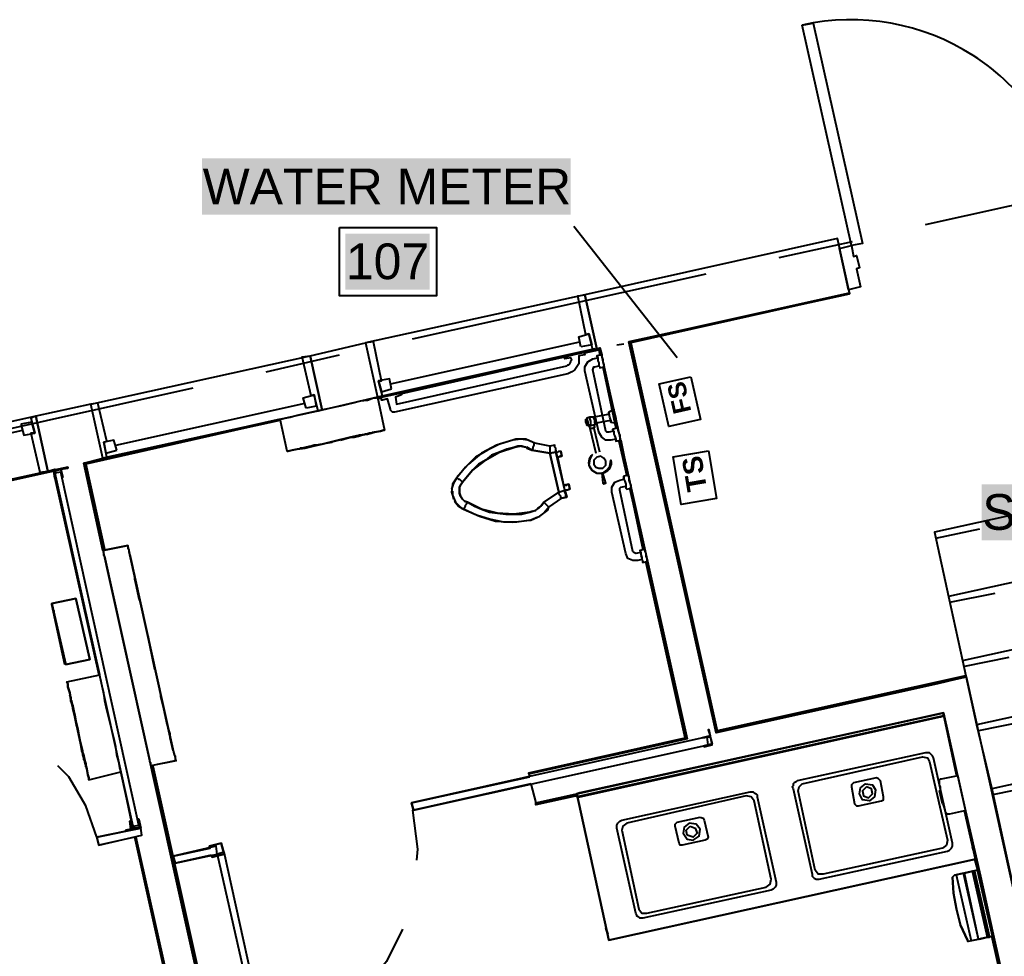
# Model space of a CAD drawing. Header units: inches. Extents: x -1841 to -80, y -100 to 1021.
# Drawn here: x -676.2 to -594.9, y 517.7 to 595 of the extents above; entities that cross this region are included whole.
import ezdxf

# ---------------------------------------------------------------- set-up
doc = ezdxf.new("R2010")
doc.units = ezdxf.units.IN
doc.header["$MEASUREMENT"] = 0
doc.layers.add('PDF_Geometry', color=7, linetype='Continuous', true_color=0x777777)
doc.layers.add('PDF_Solid Fills', color=7, linetype='Continuous', true_color=0xffffff)
doc.layers.add('PDF_Text', color=7, linetype='Continuous')
doc.styles.add('PDF Arial', font='arial.ttf')
doc.styles.add('PDF ArialRoundedMT Bold', font='arialbd.ttf')

msp = doc.modelspace()

# ---------------------------------------------------------------- linework, layer by layer
at = {"layer": 'PDF_Geometry', "color": 7, "lineweight": 25}
for points in [[(-611.612, 594.575), (-610.702, 594.74), (-606.648, 576.54), (-607.558, 576.375)], [(-649.831, 577.864), (-641.806, 577.864), (-641.806, 572.239), (-649.831, 572.239)], [(-607.806, 572.735), (-608.551, 576.127), (-607.558, 576.375), (-607.393, 575.465), (-607.144, 575.548), (-606.896, 574.555), (-607.144, 574.472), (-606.813, 572.983)], [(-629.894, 568.02), (-630.059, 568.847), (-629.232, 569.095), (-628.984, 568.185)], [(-652.23, 567.275), (-647.68, 568.351), (-646.687, 563.883), (-651.237, 562.808)], [(-644.702, 564.214), (-644.702, 564.049), (-645.198, 563.883), (-645.115, 563.304), (-631.052, 566.448), (-630.969, 566.531), (-630.887, 566.531), (-630.804, 566.613), (-630.721, 566.779), (-630.721, 566.862), (-630.638, 566.944), (-630.721, 567.11), (-631.218, 567.027), (-631.218, 567.192), (-629.646, 567.606), (-629.563, 567.358), (-630.059, 567.275), (-630.059, 567.192), (-630.059, 566.944), (-630.059, 566.613), (-630.225, 566.365), (-630.39, 566.117), (-630.638, 565.952), (-630.969, 565.786), (-645.281, 562.643), (-645.364, 562.643), (-645.446, 562.643), (-645.529, 562.725), (-645.612, 562.808), (-645.612, 562.891), (-645.86, 563.718), (-646.274, 563.635), (-646.356, 563.635), (-646.356, 563.883)], [(-652.23, 567.275), (-651.237, 562.808), (-669.354, 558.837), (-670.347, 563.304)], [(-626.916, 561.319), (-627.991, 566.365)], [(-645.529, 564.545), (-645.695, 565.372), (-646.604, 565.207), (-646.356, 564.297)], [(-652.561, 562.973), (-652.809, 563.801), (-651.899, 564.049), (-651.733, 563.139)], [(-627.164, 562.891), (-627.164, 562.808), (-627.081, 562.477), (-626.999, 562.146), (-626.999, 561.898), (-626.916, 561.733), (-626.999, 561.898), (-626.999, 562.146), (-627.081, 562.477), (-627.164, 562.808)], [(-676.138, 561.65), (-675.889, 560.74), (-674.979, 560.905), (-675.228, 561.815)], [(-629.48, 562.063), (-629.48, 561.981), (-629.48, 561.815), (-629.398, 561.65), (-629.398, 561.567), (-629.398, 561.65), (-629.48, 561.815), (-629.48, 561.981)], [(-648.921, 560.574), (-651.237, 559.995), (-651.982, 559.83), (-652.643, 559.664), (-653.305, 559.582), (-653.719, 559.499), (-654.05, 559.416), (-654.133, 559.416), (-654.05, 559.416), (-653.719, 559.499), (-653.305, 559.582), (-652.643, 559.664), (-651.982, 559.83), (-651.237, 559.995), (-648.921, 560.574), (-648.176, 560.74), (-647.514, 560.823), (-646.935, 560.988), (-646.439, 561.071), (-646.191, 561.153), (-646.108, 561.153), (-646.191, 561.153), (-646.439, 561.071), (-646.935, 560.988), (-647.514, 560.823), (-648.176, 560.74), (-648.921, 560.574), (-648.424, 560.657), (-648.011, 560.74), (-647.597, 560.823), (-647.349, 560.905), (-647.184, 560.905), (-647.101, 560.988), (-647.184, 560.905), (-647.349, 560.905), (-647.597, 560.823), (-648.011, 560.74), (-648.424, 560.657), (-648.921, 560.574), (-651.237, 559.995), (-651.733, 559.913), (-652.147, 559.83), (-652.561, 559.747), (-652.892, 559.664), (-653.057, 559.664), (-653.14, 559.582), (-653.057, 559.664), (-652.892, 559.664), (-652.561, 559.747), (-652.147, 559.83), (-651.733, 559.913), (-651.237, 559.995)], [(-629.067, 561.65), (-629.149, 561.567), (-629.232, 561.567), (-629.149, 561.567)], [(-668.196, 559.499), (-668.444, 560.326), (-669.271, 560.161), (-669.106, 559.251)], [(-650.41, 560.161), (-651.237, 559.995), (-651.568, 559.913), (-651.899, 559.913), (-652.147, 559.83), (-652.395, 559.747), (-652.561, 559.747), (-652.478, 559.747), (-652.313, 559.83), (-652.064, 559.83), (-651.733, 559.913), (-651.403, 559.995)], [(-649.914, 560.326), (-650.906, 560.078), (-650.244, 560.243), (-649.252, 560.492)], [(-649.748, 560.326), (-648.921, 560.574), (-648.59, 560.574), (-648.259, 560.657), (-648.011, 560.74), (-647.763, 560.823), (-647.68, 560.823), (-647.597, 560.823), (-647.68, 560.823), (-647.928, 560.74), (-648.176, 560.74), (-648.424, 560.657), (-648.755, 560.574)], [(-626.006, 557.348), (-626.668, 560.326)], [(-634.444, 559.747), (-634.857, 559.83)], [(-631.797, 558.92), (-631.466, 559.003), (-631.548, 559.003), (-631.631, 559.003), (-631.714, 558.92)], [(-627.826, 558.589), (-627.991, 558.837), (-628.239, 559.003), (-628.57, 558.92), (-628.818, 558.672), (-628.818, 558.341), (-628.653, 558.093), (-628.405, 558.01), (-628.074, 558.01), (-627.826, 558.258)], [(-673.408, 557.762), (-672.828, 557.927), (-672.746, 557.265), (-672.663, 557.265), (-672.828, 557.927), (-672.249, 558.01), (-672.249, 558.093), (-673.408, 557.844), (-673.325, 557.183), (-673.242, 557.183)], [(-673.408, 557.762), (-673.325, 557.183), (-673.242, 557.183), (-673.325, 557.183)], [(-631.3, 556.604), (-631.218, 556.604), (-631.135, 556.604), (-631.052, 556.604), (-630.969, 556.686), (-630.887, 556.686)], [(-630.887, 556.686), (-630.804, 556.273)], [(-627.909, 556.769), (-627.826, 556.769), (-627.909, 556.769), (-627.991, 556.686), (-627.909, 556.769), (-627.826, 556.769), (-627.909, 556.769), (-628.074, 556.769)], [(-624.682, 551.309), (-625.84, 556.355)], [(-633.699, 554.453), (-633.534, 554.618)], [(-667.286, 551.64), (-669.354, 551.226)], [(-667.12, 550.896), (-663.563, 534.681), (-663.811, 535.757), (-663.811, 536.088), (-663.894, 536.419), (-663.977, 536.749), (-664.06, 536.998), (-664.308, 538.156), (-664.39, 538.487), (-664.473, 538.818), (-664.556, 539.148), (-664.556, 539.397), (-666.045, 546.097), (-666.128, 546.428), (-666.21, 546.759), (-666.293, 547.09), (-666.376, 547.338), (-666.624, 548.496), (-666.707, 548.827), (-666.707, 549.158), (-666.79, 549.489), (-666.872, 549.737)], [(-621.208, 535.674), (-624.434, 550.316)], [(-670.429, 542.209), (-671.588, 547.256), (-673.573, 546.842), (-672.415, 541.796), (-670.429, 542.209), (-672.415, 541.796), (-673.573, 546.842), (-671.588, 547.256)], [(-673.408, 546.015), (-673.408, 546.18), (-673.408, 546.263), (-673.408, 546.18)], [(-672.58, 542.292), (-672.58, 542.375), (-672.663, 542.54), (-672.58, 542.375)], [(-671.174, 535.178), (-671.67, 537.494), (-671.836, 538.238), (-672.001, 538.9), (-672.084, 539.479), (-672.249, 539.976), (-672.249, 540.224), (-672.332, 540.389), (-672.249, 540.224), (-672.249, 539.976), (-672.084, 539.479), (-672.001, 538.9), (-671.836, 538.238), (-671.67, 537.494), (-671.174, 535.178), (-671.009, 534.433), (-670.843, 533.771), (-670.678, 533.192), (-670.595, 532.696), (-670.512, 532.448), (-670.512, 532.282), (-670.512, 532.448), (-670.595, 532.696), (-670.678, 533.192), (-670.843, 533.771), (-671.009, 534.433), (-671.174, 535.178), (-671.091, 534.681), (-670.926, 534.268), (-670.843, 533.854), (-670.76, 533.606), (-670.76, 533.358), (-670.76, 533.606), (-670.843, 533.854), (-670.926, 534.268), (-671.091, 534.681), (-671.174, 535.178), (-671.67, 537.494), (-671.753, 537.99), (-671.836, 538.404), (-672.001, 538.818), (-672.001, 539.066), (-672.084, 539.314), (-672.001, 539.066), (-672.001, 538.818), (-671.836, 538.404), (-671.753, 537.99), (-671.67, 537.494)], [(-671.505, 536.667), (-671.67, 537.494), (-671.753, 537.825), (-671.836, 538.156), (-671.836, 538.404), (-671.919, 538.652), (-671.919, 538.818), (-672.001, 538.818), (-671.919, 538.735), (-671.919, 538.569), (-671.836, 538.321), (-671.753, 537.99), (-671.67, 537.659)], [(-629.977, 531.207), (-630.225, 531.124), (-599.947, 537.825), (-600.278, 537.742)], [(-629.977, 530.876), (-630.225, 530.876), (-599.947, 537.577), (-600.195, 537.494), (-629.977, 530.876), (-600.195, 537.494), (-599.947, 537.577), (-630.225, 530.876)], [(-619.388, 533.523), (-600.278, 537.742), (-599.947, 537.825)], [(-671.339, 536.17), (-671.588, 537.163), (-671.422, 536.501), (-671.257, 535.509)], [(-671.339, 536.005), (-671.174, 535.178), (-671.091, 534.847), (-671.009, 534.516), (-670.926, 534.268), (-670.926, 534.019), (-670.843, 533.937), (-670.843, 533.854), (-670.926, 533.937), (-670.926, 534.102), (-671.009, 534.35), (-671.009, 534.681), (-671.091, 535.012)], [(-619.057, 535.26), (-619.719, 535.095), (-619.719, 535.012), (-619.057, 535.178), (-619.305, 536.419), (-619.388, 536.419), (-619.222, 535.922), (-619.884, 535.757), (-619.222, 535.839)], [(-610.784, 524.506), (-610.784, 524.341), (-610.702, 524.258), (-610.619, 524.175), (-610.453, 524.092), (-610.371, 524.092), (-610.205, 524.092), (-599.616, 526.409), (-599.451, 526.491), (-599.368, 526.574), (-599.285, 526.657), (-599.203, 526.822), (-599.203, 526.905), (-599.203, 527.071), (-600.775, 534.102), (-600.857, 534.268), (-600.94, 534.35), (-601.023, 534.433), (-601.105, 534.516), (-601.271, 534.516), (-601.436, 534.516), (-612.025, 532.2), (-612.108, 532.117), (-612.273, 532.034), (-612.356, 531.951), (-612.356, 531.786), (-612.439, 531.703), (-612.356, 531.538)], [(-611.942, 531.372), (-611.86, 531.703), (-611.612, 531.951), (-601.685, 534.185), (-601.271, 534.102), (-601.105, 533.771), (-599.616, 527.319), (-599.699, 526.905), (-600.03, 526.657), (-609.874, 524.506), (-610.288, 524.506), (-610.536, 524.837)], [(-657.442, 498.117), (-665.3, 533.44)], [(-607.393, 532.034), (-607.558, 531.869), (-607.558, 531.703), (-607.31, 530.297), (-607.144, 530.131), (-606.979, 530.131), (-605.076, 530.545), (-604.911, 530.628), (-604.911, 530.876), (-605.159, 532.2), (-605.324, 532.365), (-605.49, 532.448)], [(-599.451, 529.47), (-599.534, 529.47), (-599.616, 529.47), (-599.699, 529.552), (-599.782, 529.635), (-599.865, 529.966), (-599.947, 530.214), (-599.947, 530.297), (-599.947, 530.38), (-600.03, 530.297), (-600.278, 531.372), (-600.195, 531.372), (-600.195, 531.538), (-600.195, 531.703), (-600.278, 531.869), (-600.278, 532.117), (-600.278, 532.2), (-600.278, 532.282), (-600.195, 532.365), (-600.113, 532.365), (-598.872, 532.613), (-598.789, 532.696), (-598.127, 529.718), (-598.21, 529.718)], [(-606.896, 531.124), (-606.813, 531.62), (-606.4, 531.951), (-605.821, 531.869), (-605.573, 531.455), (-605.655, 530.876), (-606.069, 530.545), (-606.648, 530.628)], [(-606.317, 531.703), (-606.648, 531.372), (-606.565, 530.959), (-606.152, 530.793), (-605.821, 531.124), (-605.904, 531.538)], [(-630.225, 530.876), (-630.225, 531.124)], [(-630.225, 530.876), (-630.225, 531.124)], [(-614.176, 523.182), (-624.765, 520.866), (-624.848, 520.866), (-625.013, 520.866), (-625.096, 520.949), (-625.261, 521.032), (-625.261, 521.114), (-625.344, 521.28), (-626.916, 528.311), (-626.916, 528.477), (-626.916, 528.56), (-626.833, 528.725), (-626.75, 528.808), (-626.668, 528.891), (-626.502, 528.973), (-615.913, 531.29), (-615.831, 531.29), (-615.665, 531.29), (-615.582, 531.207), (-615.417, 531.124), (-615.334, 531.041), (-615.334, 530.876), (-613.762, 523.844), (-613.762, 523.679), (-613.762, 523.596), (-613.845, 523.431), (-613.928, 523.348), (-614.011, 523.265)], [(-615.582, 530.545), (-615.831, 530.876), (-616.244, 530.959), (-626.089, 528.725), (-626.419, 528.477), (-626.502, 528.146), (-625.096, 521.611), (-624.848, 521.28), (-624.434, 521.28), (-614.59, 523.431), (-614.259, 523.679), (-614.176, 524.092)], [(-598.21, 529.718), (-597.3, 525.747), (-627.578, 519.046), (-597.3, 525.747)], [(-620.05, 529.221), (-619.801, 529.139), (-619.719, 528.973), (-619.388, 527.567), (-619.471, 527.401), (-619.636, 527.319), (-621.539, 526.905), (-621.704, 526.905), (-621.787, 527.071), (-622.118, 528.477), (-622.118, 528.642), (-621.952, 528.808)], [(-666.707, 528.311), (-666.955, 528.229), (-667.038, 528.891), (-667.12, 528.891), (-667.038, 528.229), (-667.451, 528.146), (-667.451, 528.063), (-667.451, 528.146), (-667.038, 528.229), (-667.12, 528.891), (-667.038, 528.891), (-666.955, 528.229)], [(-666.79, 528.311), (-666.872, 528.477)], [(-620.05, 528.229), (-620.38, 528.642), (-620.96, 528.725), (-621.373, 528.394), (-621.456, 527.898), (-621.125, 527.401), (-620.629, 527.319), (-620.132, 527.65)], [(-620.877, 528.477), (-620.463, 528.311), (-620.298, 527.898), (-620.629, 527.567), (-621.125, 527.732), (-621.208, 528.146)], [(-660.585, 526.822), (-660.502, 526.657)], [(-659.592, 527.071), (-659.344, 526.161)], [(-598.293, 524.589), (-597.631, 524.754), (-597.135, 524.837), (-599.037, 524.423)], [(-597.548, 524.754), (-598.21, 524.589), (-597.548, 524.754), (-597.383, 524.754)], [(-597.383, 524.754), (-596.142, 519.294)], [(-596.969, 524.341), (-596.886, 524.341), (-596.969, 524.341), (-596.886, 524.341)]]:
    msp.add_lwpolyline(points, close=True, dxfattribs=at)
for points in [[(-601.436, 578.112), (-577.198, 583.489)], [(-634.03, 531.951), (-633.617, 530.38), (-619.388, 533.523), (-599.947, 537.825), (-590.103, 493.815), (-592.171, 493.401), (-591.592, 491.002), (-589.607, 491.416), (-584.147, 466.929), (-581.748, 467.425), (-587.208, 491.995), (-567.519, 496.379), (-556.682, 447.489), (-554.035, 448.068), (-565.203, 498.117), (-573.061, 533.358), (-555.11, 537.329), (-555.855, 540.803), (-573.806, 536.749), (-582.906, 578.029)], [(-621.952, 567.11), (-630.473, 577.947)], [(-574.054, 524.423), (-568.263, 498.696), (-587.787, 494.394), (-598.045, 540.803), (-600.444, 540.224), (-618.726, 536.17), (-625.923, 568.433), (-607.723, 572.487), (-608.716, 576.954), (-629.563, 572.321), (-628.57, 567.854), (-628.322, 567.937), (-621.125, 535.674), (-634.196, 532.779), (-634.113, 532.53)], [(-613.514, 575.382), (-607.475, 576.706)], [(-608.551, 576.127), (-607.558, 576.375), (-607.393, 575.465), (-607.144, 575.548), (-606.896, 574.555), (-607.144, 574.472), (-606.813, 572.983), (-607.806, 572.735)], [(-643.792, 568.681), (-619.553, 574.059)], [(-628.736, 567.854), (-646.687, 563.883), (-628.57, 567.854), (-629.563, 572.321), (-647.68, 568.351), (-646.687, 563.883), (-646.108, 561.153)], [(-628.57, 567.854), (-628.901, 567.772), (-629.232, 569.095), (-629.48, 569.012), (-630.142, 572.239), (-629.563, 572.321)], [(-621.87, 569.343), (-607.723, 572.487), (-607.723, 572.404), (-625.923, 568.433), (-618.726, 536.17)], [(-598.127, 540.886), (-618.643, 536.336), (-618.643, 536.253), (-618.726, 536.253), (-625.84, 568.433), (-607.723, 572.404), (-625.758, 568.351), (-618.643, 536.336), (-618.643, 536.253), (-618.726, 536.253), (-625.84, 568.516)], [(-607.723, 572.404), (-607.723, 572.404)], [(-646.687, 563.883), (-646.274, 563.966), (-646.604, 565.207), (-646.356, 565.207), (-647.018, 568.433), (-647.68, 568.351)], [(-645.612, 564.959), (-629.977, 568.433)], [(-626.916, 568.185), (-626.337, 568.268)], [(-646.356, 563.883), (-646.687, 563.801), (-628.322, 567.854), (-628.239, 567.358), (-628.405, 567.937)], [(-628.322, 567.854), (-629.646, 567.606)], [(-629.563, 567.523), (-628.405, 567.772), (-628.322, 567.358)], [(-628.322, 567.937), (-628.157, 567.358), (-628.57, 567.275)], [(-655.87, 565.952), (-649.831, 567.358)], [(-651.237, 562.808), (-651.568, 562.725), (-651.899, 564.049), (-652.147, 563.966), (-652.892, 567.192), (-652.23, 567.275)], [(-644.702, 564.214), (-631.218, 567.192), (-644.702, 564.132)], [(-626.999, 560.409), (-627.412, 560.326), (-627.826, 560.326), (-628.157, 560.574), (-628.405, 560.988), (-629.563, 566.034), (-629.563, 566.365), (-629.315, 566.779), (-628.901, 567.027), (-628.488, 567.11), (-628.57, 567.275), (-628.488, 567.11), (-628.488, 566.862), (-628.405, 566.696), (-628.405, 566.448), (-628.322, 566.365), (-628.322, 566.282), (-627.991, 566.365), (-626.833, 561.319), (-627.247, 561.236)], [(-628.157, 567.358), (-628.157, 567.192), (-628.074, 566.944), (-628.074, 566.779), (-627.991, 566.531), (-627.991, 566.448), (-627.991, 566.365)], [(-627.164, 561.071), (-627.578, 560.988), (-627.743, 560.988), (-627.826, 561.071), (-628.901, 566.117), (-628.818, 566.365), (-628.736, 566.365), (-628.405, 566.448), (-628.322, 566.365), (-628.322, 566.282)], [(-628.074, 566.365), (-626.999, 561.319)], [(-686.147, 559.251), (-661.909, 564.628)], [(-669.354, 558.837), (-669.023, 558.92), (-669.271, 560.161), (-669.023, 560.243), (-669.768, 563.387), (-670.347, 563.304)], [(-668.279, 559.913), (-652.643, 563.387)], [(-654.712, 562.063), (-654.629, 562.063), (-654.298, 562.146), (-653.884, 562.229), (-653.305, 562.394), (-652.561, 562.56), (-651.816, 562.725), (-649.5, 563.222), (-648.838, 563.387), (-648.094, 563.553), (-647.514, 563.635), (-647.018, 563.801), (-646.77, 563.801), (-646.687, 563.883)], [(-646.356, 563.801), (-646.604, 563.718)], [(-666.624, 527.567), (-655.042, 475.863), (-652.726, 476.36), (-623.276, 482.895), (-622.862, 480.91), (-620.463, 481.406), (-621.125, 484.467), (-609.792, 486.949), (-610.288, 489.348), (-621.704, 486.866), (-624.103, 486.287), (-653.471, 479.752), (-670.926, 558.424), (-669.354, 558.837), (-670.347, 563.304), (-674.897, 562.312), (-673.904, 557.762), (-673.325, 557.927), (-673.325, 557.844)], [(-628.736, 561.733), (-627.412, 561.981), (-627.412, 561.815), (-627.412, 561.981), (-627.495, 562.229), (-627.578, 562.56), (-627.578, 562.643), (-627.164, 562.891)], [(-627.578, 562.643), (-627.578, 562.56)], [(-687.471, 518.384), (-684.41, 519.046), (-692.104, 553.791), (-673.904, 557.762), (-674.897, 562.312), (-693.096, 558.258), (-692.104, 553.791)], [(-674.897, 562.312), (-675.31, 562.146), (-674.979, 560.905), (-675.31, 560.905), (-674.566, 557.679), (-673.904, 557.762)], [(-663.398, 533.854), (-665.383, 533.44), (-665.383, 533.523), (-665.383, 533.606), (-665.383, 533.689), (-665.466, 533.771), (-665.466, 533.937), (-669.189, 550.73), (-669.271, 550.813), (-669.271, 550.978), (-669.271, 551.061), (-669.271, 551.144), (-669.354, 551.226), (-670.926, 558.424), (-654.712, 561.981), (-670.843, 558.424), (-669.271, 551.226), (-670.843, 558.506)], [(-654.712, 561.981), (-670.76, 558.341), (-669.189, 551.226)], [(-654.133, 559.416), (-654.712, 562.063), (-667.948, 559.085)], [(-627.495, 562.477), (-628.818, 562.229), (-629.149, 562.229), (-629.398, 562.146), (-629.398, 562.063), (-629.48, 562.063)], [(-629.398, 562.146), (-629.398, 562.063), (-629.315, 561.815), (-629.315, 561.65), (-629.232, 561.484), (-628.984, 561.567), (-628.653, 561.65), (-628.736, 561.733), (-628.736, 561.981), (-628.818, 562.146), (-628.818, 562.229)], [(-629.067, 561.65), (-629.067, 561.898), (-629.149, 562.146), (-629.149, 562.229)], [(-627.412, 561.815), (-626.916, 561.733)], [(-691.607, 557.679), (-675.972, 561.153)], [(-629.398, 561.567), (-629.315, 561.567)], [(-629.232, 561.567), (-629.149, 561.319), (-628.653, 559.251)], [(-629.149, 561.319), (-629.067, 561.319), (-628.818, 561.319), (-628.736, 561.402), (-628.818, 561.65)], [(-628.322, 559.334), (-628.818, 561.402)], [(-627.247, 561.153), (-627.247, 561.236), (-627.247, 561.153), (-627.164, 561.071), (-627.164, 560.823), (-627.081, 560.657), (-626.999, 560.409), (-626.999, 560.243), (-626.585, 560.326), (-626.006, 557.431), (-626.337, 557.348)], [(-626.833, 561.319), (-626.833, 561.236), (-626.833, 561.153), (-626.75, 560.905), (-626.668, 560.74), (-626.668, 560.492), (-626.668, 560.326), (-626.585, 560.326)], [(-631.962, 559.499), (-631.962, 559.334), (-631.962, 559.499), (-631.962, 559.664), (-632.045, 559.747), (-632.045, 559.83), (-632.045, 559.913), (-632.458, 559.83), (-633.699, 560.078), (-634.444, 560.409), (-635.271, 560.409), (-635.519, 560.326), (-636.843, 559.913), (-638.084, 559.251), (-639.159, 558.341), (-640.069, 557.348), (-640.152, 557.183), (-640.483, 556.686), (-640.566, 556.024), (-640.483, 555.776), (-640.235, 555.197), (-639.738, 554.701), (-639.573, 554.618), (-638.249, 554.039), (-636.926, 553.625), (-635.519, 553.543), (-634.113, 553.708), (-634.03, 553.708), (-633.286, 554.039), (-632.624, 554.535), (-632.541, 554.784), (-631.466, 555.528), (-631.052, 555.611), (-631.135, 555.611), (-631.135, 555.694), (-631.135, 555.776), (-631.135, 555.859), (-631.218, 556.024), (-631.218, 556.19), (-630.804, 556.273), (-630.887, 556.273), (-630.969, 556.19), (-631.052, 556.19), (-631.135, 556.19), (-631.218, 556.19), (-631.3, 556.604), (-631.797, 558.92), (-631.962, 559.334), (-632.458, 559.251), (-631.714, 556.024), (-631.218, 556.19), (-631.962, 559.334), (-631.797, 559.334), (-631.714, 559.416), (-631.631, 559.416), (-631.548, 559.416), (-631.466, 559.003), (-631.548, 559.416)], [(-633.699, 560.078), (-634.278, 560.326), (-634.857, 560.409), (-635.519, 560.326), (-636.595, 559.995), (-637.587, 559.499), (-638.58, 558.92), (-639.407, 558.093), (-640.152, 557.183), (-640.069, 557.183), (-639.986, 557.1), (-639.904, 557.1), (-639.821, 557.017), (-639.738, 556.934), (-639.656, 556.852)], [(-632.458, 559.83), (-633.699, 560.078), (-633.782, 560.078), (-633.782, 559.995), (-633.782, 559.913), (-633.865, 559.747), (-633.865, 559.664), (-633.947, 559.499), (-634.196, 559.664), (-634.527, 559.747), (-634.775, 559.83), (-635.106, 559.83), (-635.354, 559.747), (-636.016, 559.582), (-636.595, 559.334), (-637.256, 559.085), (-637.753, 558.672), (-638.332, 558.341), (-638.828, 557.844), (-639.242, 557.348), (-639.656, 556.852), (-639.821, 556.604), (-639.904, 556.438), (-639.904, 556.19), (-639.904, 555.942), (-639.821, 555.694), (-639.656, 555.445), (-639.49, 555.28), (-639.242, 555.197), (-638.084, 554.618), (-636.76, 554.287), (-635.519, 554.205), (-636.76, 554.287), (-638.084, 554.618), (-639.242, 555.197), (-638.663, 554.866), (-638.084, 554.618), (-637.422, 554.37), (-636.76, 554.287), (-636.098, 554.205), (-635.437, 554.205), (-634.775, 554.205), (-634.113, 554.37), (-635.437, 554.205), (-634.113, 554.37), (-633.865, 554.453), (-634.113, 554.37), (-635.437, 554.205), (-636.76, 554.287), (-638.084, 554.618), (-639.242, 555.197), (-639.49, 555.28), (-639.656, 555.445), (-639.821, 555.694), (-639.904, 555.942), (-639.904, 556.19), (-639.904, 556.438), (-639.821, 556.604), (-639.656, 556.852), (-638.828, 557.844), (-637.753, 558.672), (-636.595, 559.334), (-635.354, 559.747), (-634.94, 559.83), (-635.354, 559.747), (-636.595, 559.334), (-637.753, 558.672), (-638.828, 557.844), (-639.656, 556.852), (-638.828, 557.844), (-637.753, 558.672), (-636.595, 559.334), (-635.354, 559.747), (-634.94, 559.83)], [(-627.081, 560.657), (-627.081, 560.74)], [(-626.999, 560.326), (-626.999, 560.243)], [(-626.75, 560.243), (-626.089, 557.348)], [(-634.857, 559.83), (-634.444, 559.747)], [(-632.541, 554.784), (-631.466, 555.528), (-631.548, 555.528), (-631.548, 555.694), (-631.631, 555.776), (-631.714, 555.942), (-631.714, 556.024), (-632.955, 555.197), (-633.203, 554.866), (-633.451, 554.701), (-633.203, 554.866), (-632.955, 555.197), (-631.714, 556.024), (-632.458, 559.251), (-633.947, 559.499), (-634.361, 559.747)], [(-633.947, 559.499), (-634.361, 559.664), (-633.947, 559.499), (-632.458, 559.251)], [(-632.045, 559.913), (-632.458, 559.83), (-632.458, 559.747), (-632.458, 559.664), (-632.458, 559.582), (-632.458, 559.416), (-632.458, 559.251), (-631.962, 559.334)], [(-628.984, 559.085), (-629.149, 558.754), (-629.232, 558.258), (-628.984, 557.844), (-628.57, 557.596), (-628.157, 557.596), (-628.074, 556.769), (-627.991, 556.686)], [(-673.325, 557.927), (-673.325, 557.844), (-692.104, 553.708)], [(-692.021, 553.791), (-685.485, 524.092), (-692.021, 553.708), (-673.987, 557.679)], [(-672.828, 557.927), (-673.408, 557.762), (-673.987, 557.679), (-673.408, 557.762), (-673.325, 557.762), (-673.408, 557.762), (-691.938, 553.625)], [(-672.332, 540.389), (-669.602, 540.968), (-673.242, 557.183), (-673.325, 557.183), (-673.408, 557.762), (-673.987, 557.679), (-673.408, 557.762), (-673.408, 557.844), (-673.987, 557.679), (-673.408, 557.844), (-672.911, 557.927)], [(-673.408, 557.844), (-673.987, 557.679), (-673.408, 557.844)], [(-673.408, 557.927), (-673.408, 557.844), (-673.325, 557.844), (-673.408, 557.844), (-672.249, 558.093), (-672.249, 558.01), (-672.828, 557.927), (-672.663, 557.265), (-672.746, 557.265)], [(-673.325, 557.596), (-673.325, 557.762), (-673.325, 557.596), (-666.872, 528.477), (-666.376, 528.56), (-672.828, 557.679), (-673.325, 557.596), (-673.242, 557.596), (-673.325, 557.762)], [(-673.325, 557.762), (-673.242, 557.596)], [(-673.325, 557.183), (-669.685, 540.968)], [(-640.152, 557.183), (-640.4, 556.769), (-640.566, 556.273)], [(-628.157, 557.596), (-628.157, 557.596)], [(-628.157, 557.596), (-628.074, 557.596), (-628.157, 557.596)], [(-628.074, 557.596), (-628.074, 557.596)], [(-628.074, 557.596), (-628.074, 557.596)], [(-624.848, 550.482), (-625.179, 550.399), (-625.592, 550.399), (-626.006, 550.565), (-626.171, 550.978), (-627.329, 556.024), (-627.329, 556.438), (-627.081, 556.852), (-626.668, 557.017), (-626.337, 557.1), (-626.337, 557.265), (-626.337, 557.348), (-626.337, 557.265), (-626.337, 557.1), (-626.254, 556.934), (-626.171, 556.686), (-626.171, 556.521), (-626.171, 556.355), (-626.089, 556.273), (-625.758, 556.355), (-624.599, 551.309), (-625.013, 551.226), (-624.93, 551.061), (-624.93, 550.896), (-624.848, 550.647), (-624.848, 550.482), (-624.765, 550.316), (-624.765, 550.234), (-624.765, 550.316), (-624.765, 550.399)], [(-626.006, 557.431), (-625.923, 557.348), (-625.923, 557.183), (-625.923, 557.017), (-625.84, 556.769), (-625.758, 556.604), (-625.758, 556.438), (-625.758, 556.355)], [(-581.913, 556.852), (-600.692, 552.715), (-599.534, 547.421), (-598.375, 542.127), (-579.597, 546.263)], [(-640.483, 556.107), (-640.483, 555.776), (-640.4, 555.445)], [(-631.714, 556.024), (-631.218, 556.19), (-631.052, 555.611), (-631.466, 555.528)], [(-627.826, 556.769), (-627.826, 556.769)], [(-624.93, 551.061), (-625.344, 550.978), (-625.509, 551.061), (-625.592, 551.144), (-626.668, 556.19), (-626.668, 556.355), (-626.585, 556.438), (-626.171, 556.521), (-626.171, 556.355), (-626.089, 556.273)], [(-625.84, 556.355), (-624.765, 551.309)], [(-640.317, 555.28), (-639.986, 554.866), (-639.573, 554.618), (-639.49, 554.701), (-639.407, 554.866), (-639.407, 554.949), (-639.325, 555.032), (-639.242, 555.197)], [(-634.113, 554.37), (-633.865, 554.453), (-633.617, 554.535), (-633.368, 554.701), (-633.12, 554.949), (-632.955, 555.197), (-632.872, 555.115), (-632.789, 555.032), (-632.707, 554.949), (-632.624, 554.866), (-632.541, 554.784), (-632.955, 554.287)], [(-633.451, 553.956), (-634.03, 553.708), (-635.188, 553.543), (-636.264, 553.543), (-637.422, 553.791), (-638.497, 554.122), (-639.573, 554.618)], [(-596.969, 552.964), (-600.609, 552.219)], [(-667.12, 550.978), (-667.286, 551.64), (-667.286, 551.557), (-667.286, 551.475), (-667.286, 551.392), (-667.203, 551.309), (-667.203, 551.144), (-663.48, 534.35), (-663.398, 534.268), (-663.398, 534.102), (-663.398, 534.019), (-663.398, 533.937), (-663.315, 533.854), (-663.48, 534.516)], [(-624.599, 551.309), (-624.599, 551.144), (-624.517, 550.978), (-624.517, 550.73), (-624.434, 550.565), (-624.434, 550.399), (-624.434, 550.316)], [(-580.755, 551.557), (-599.534, 547.421)], [(-663.563, 534.681), (-667.12, 550.896)], [(-624.848, 550.647), (-624.93, 550.73)], [(-621.87, 535.509), (-634.196, 532.779), (-634.196, 532.861), (-621.29, 535.757), (-621.208, 535.674), (-621.29, 535.757), (-624.517, 550.316)], [(-624.765, 550.234), (-624.434, 550.316), (-621.125, 535.674)], [(-595.728, 547.669), (-599.451, 546.925)], [(-672.498, 541.796), (-673.573, 546.759), (-672.498, 541.796)], [(-672.663, 542.54), (-673.408, 546.015), (-672.663, 542.54)], [(-665.052, 541.382), (-665.631, 544.195), (-665.052, 541.382)], [(-594.57, 542.375), (-598.21, 541.63)], [(-598.375, 542.127), (-597.217, 536.832), (-595.976, 531.538), (-594.818, 526.243), (-593.66, 520.949), (-592.502, 515.654), (-591.427, 511.022), (-584.56, 516.316), (-584.478, 520.204), (-580.755, 515.406), (-580.672, 519.294), (-573.806, 524.589)], [(-670.512, 532.282), (-667.865, 532.944), (-667.865, 533.027), (-667.948, 533.275), (-668.03, 533.771), (-668.196, 534.35), (-668.279, 535.012), (-668.444, 535.757), (-669.023, 538.073), (-669.189, 538.818), (-669.271, 539.479), (-669.437, 540.141), (-669.519, 540.555), (-669.602, 540.886), (-669.602, 540.968)], [(-618.726, 536.253), (-598.045, 540.803), (-618.726, 536.253)], [(-598.045, 540.803), (-617.402, 536.501)], [(-578.439, 540.968), (-597.217, 536.832)], [(-598.789, 532.696), (-599.947, 537.825), (-599.947, 537.577), (-599.947, 537.825), (-599.947, 537.577), (-599.947, 537.825), (-598.872, 532.696), (-599.947, 537.825), (-630.225, 531.124), (-627.578, 519.046), (-630.225, 531.124), (-629.977, 531.207), (-600.278, 537.742), (-619.388, 533.523)], [(-600.278, 537.742), (-599.947, 537.825), (-600.278, 537.742)], [(-600.195, 537.494), (-599.947, 537.577), (-600.195, 537.494)], [(-599.947, 537.825), (-599.947, 537.577), (-599.947, 537.825)], [(-598.872, 532.696), (-599.947, 537.742)], [(-593.412, 537.08), (-597.052, 536.336)], [(-634.03, 531.951), (-643.709, 529.8), (-619.388, 535.178), (-619.471, 535.839), (-643.875, 530.38), (-643.709, 529.8), (-643.875, 530.38), (-634.113, 532.53)], [(-634.196, 532.779), (-621.208, 535.674), (-634.196, 532.779)], [(-577.198, 535.674), (-595.976, 531.538)], [(-669.85, 527.567), (-670.76, 530.131), (-672.167, 532.53), (-673.077, 533.44)], [(-663.315, 533.854), (-665.383, 533.44), (-657.524, 498.117), (-653.471, 479.917), (-653.471, 479.834), (-621.952, 486.783), (-621.952, 486.949), (-621.952, 486.866)], [(-665.218, 533.44), (-657.276, 497.62)], [(-666.707, 528.311), (-666.79, 528.477), (-666.872, 528.477), (-667.865, 532.944), (-666.872, 528.229)], [(-634.196, 532.779), (-634.196, 532.779)], [(-592.254, 531.786), (-595.894, 531.041)], [(-630.225, 530.959), (-633.617, 530.214), (-633.617, 530.297), (-630.225, 531.041), (-633.617, 530.297), (-633.617, 530.38), (-630.969, 530.959)], [(-630.225, 531.124), (-630.225, 530.876), (-630.225, 531.124)], [(-629.977, 530.876), (-630.225, 530.876), (-629.977, 530.876)], [(-605.573, 531.455), (-605.655, 530.876), (-606.069, 530.545), (-606.648, 530.628), (-606.896, 531.124)], [(-643.792, 529.8), (-643.378, 526.574), (-643.461, 525.664)], [(-599.12, 524.341), (-599.037, 524.423), (-599.12, 524.341), (-599.203, 524.258), (-599.12, 522.934), (-598.872, 521.611), (-598.541, 520.287), (-597.962, 519.046), (-597.962, 518.963), (-597.879, 518.963), (-597.052, 519.129), (-596.39, 519.294), (-595.894, 519.377), (-595.976, 519.791), (-595.894, 519.791), (-595.976, 519.791), (-595.894, 519.791), (-595.976, 519.791), (-596.969, 524.341), (-598.21, 529.718)], [(-598.127, 529.718), (-596.886, 524.341), (-595.894, 519.791), (-590.103, 493.815), (-592.171, 493.401), (-592.171, 493.484), (-590.268, 493.98), (-590.268, 493.898), (-590.186, 493.898), (-592.171, 493.484)], [(-623.359, 482.812), (-655.125, 475.781), (-655.125, 475.698), (-655.208, 475.698), (-666.707, 527.567), (-669.685, 526.905), (-666.128, 527.732), (-666.21, 528.311), (-669.85, 527.567), (-669.685, 526.905), (-669.85, 527.567), (-667.451, 528.063), (-667.451, 528.146), (-667.038, 528.229), (-667.12, 528.891), (-667.038, 528.891), (-666.955, 528.229), (-666.293, 528.394)], [(-666.459, 528.973), (-666.293, 528.394), (-666.955, 528.229), (-667.038, 528.891), (-667.12, 528.891), (-667.038, 528.229), (-667.451, 528.146), (-667.451, 528.063), (-666.21, 528.311), (-666.376, 529.056), (-666.459, 529.056), (-666.376, 529.056), (-666.21, 528.311)], [(-666.79, 528.477), (-666.707, 528.311)], [(-623.276, 482.895), (-655.042, 475.863), (-666.624, 527.567), (-655.125, 475.781), (-666.624, 527.567)], [(-621.456, 527.898), (-621.125, 527.401), (-620.629, 527.319), (-620.132, 527.65), (-620.05, 528.229)], [(-660.42, 526.078), (-663.398, 525.416), (-659.923, 526.161), (-660.006, 526.822), (-663.563, 525.995), (-663.398, 525.416), (-663.563, 525.995), (-660.502, 526.657)], [(-660.585, 526.822), (-659.592, 527.071), (-660.585, 526.822)], [(-660.42, 526.078), (-660.337, 525.912), (-660.42, 526.078)], [(-660.337, 525.912), (-659.344, 526.161), (-660.337, 525.912)], [(-652.395, 511.518), (-653.223, 511.105), (-656.283, 510.112), (-655.787, 510.195), (-659.344, 526.326), (-659.923, 526.161), (-656.283, 510.112)], [(-597.548, 526.74), (-597.383, 526.243), (-597.548, 526.74)], [(-597.383, 525.747), (-597.135, 524.837)], [(-597.631, 518.963), (-598.872, 524.423)], [(-597.052, 519.129), (-598.293, 524.589)], [(-596.969, 519.129), (-596.307, 519.294), (-596.142, 519.294), (-596.307, 519.294), (-597.052, 519.129), (-598.21, 524.589)], [(-597.962, 518.963), (-597.879, 518.963), (-595.894, 519.377), (-597.135, 524.837), (-596.969, 524.341)], [(-596.307, 519.294), (-597.548, 524.754)], [(-597.962, 519.046), (-598.541, 520.287), (-598.872, 521.611), (-599.12, 522.934), (-599.203, 524.258)], [(-644.619, 519.956), (-645.943, 517.309), (-647.763, 515.075)], [(-627.826, 520.039), (-627.66, 519.543), (-627.826, 520.039)], [(-595.976, 519.791), (-590.186, 493.898), (-590.268, 493.898), (-590.268, 493.98), (-595.976, 519.377)], [(-595.894, 519.377), (-590.186, 493.898)]]:
    msp.add_lwpolyline(points, dxfattribs=at)
at = {"layer": 'PDF_Geometry', "color": 1, "lineweight": 25}
for points in [[(-620.825, 565.553), (-620.024, 562.026), (-622.625, 561.435), (-623.426, 564.962)], [(-619.363, 559.443), (-618.694, 555.496), (-621.604, 555.003), (-622.273, 558.95)]]:
    msp.add_lwpolyline(points, close=True, dxfattribs=at)
at = {"layer": 'PDF_Geometry', "color": 7, "lineweight": 25}
msp.add_lwpolyline([(-627.826, 556.769), (-628.074, 557.596), (-627.743, 557.844), (-627.495, 558.175), (-627.412, 558.672, -1.767143), (-628.901, 559.168)], format="xyb", dxfattribs=at)
msp.add_arc((-607.567, 576.407), 18.612, 11.9572, 102.55082, dxfattribs=at)
at = {"layer": 'PDF_Solid Fills', "color": 7, "lineweight": 25, "transparency": 33554559}
for points in [[(-661.164, 578.939), (-630.721, 578.939), (-661.164, 583.572), (-630.721, 583.572)], [(-649.334, 572.735), (-642.385, 572.735), (-649.334, 577.368), (-642.385, 577.368)], [(-596.804, 552.054), (-584.809, 552.054), (-596.804, 556.686), (-584.809, 556.686)]]:
    msp.add_solid(points, dxfattribs=at)

# ---------------------------------------------------------------- texts
at = {"layer": 'PDF_Text', "color": 7, "lineweight": 25, "attachment_point": 4, "style": 'PDF Arial'}
for s, insert, char_height in [('WATER METER', (-661.115, 581.261), 2.94774), ('107', (-649.285, 575.057), 2.9477), ('STAIR', (-596.752, 554.375), 2.9477)]:
    msp.add_mtext(s, dxfattribs=dict(at, insert=insert, char_height=char_height))
at = {"layer": 'PDF_Text', "color": 1, "lineweight": 25, "attachment_point": 4, "style": 'PDF ArialRoundedMT Bold'}
for s, insert, char_height, rotation in [('FS', (-621.474, 562.533), 1.4804, 102.79431), ('TS', (-620.26, 556.112), 1.6386, 99.61264)]:
    msp.add_mtext(s, dxfattribs=dict(at, insert=insert, char_height=char_height, rotation=rotation))

doc.saveas('drawing.dxf')
